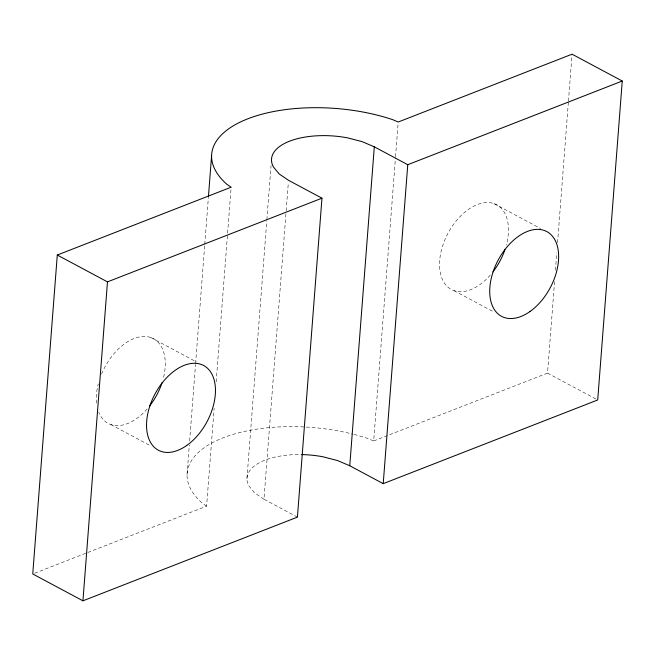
<?xml version="1.0" encoding="UTF-8"?>
<svg xmlns="http://www.w3.org/2000/svg" width="655" height="655" viewBox="0 0 655 655"><rect width="100%" height="100%" fill="white"/><g stroke="black" fill="none" stroke-linecap="round" stroke-linejoin="round"><path stroke-width="0.49" stroke-dasharray="3.27 2.46" d="M187.052 474.531L189.328 444.982M189.639 440.905L195.526 364.483M195.599 363.468L204.696 245.265M204.778 244.249L208.38 197.376M87.852 552.476L206.603 506.143L214.128 408.319M216.166 381.824L227.531 234.081M227.612 233.057L231.141 187.207M246.96 478.51L266.798 220.719M266.872 219.695L271.031 165.69M297.427 517.123L263.965 499.233L286.079 211.884M286.153 210.869L288.356 182.336M354.118 434.445A120.102 55.274 4.4 0 1 368.085 438.58L373.677 440.954L395.473 157.683M395.546 156.66L398.134 123.042M373.677 440.954L547.523 373.121L554.58 281.421M555.44 270.212L556.775 252.887M557.561 242.694L568.376 102.082M568.458 101.058L571.987 55.208M34.649 573.231L86.902 552.845M493.993 203.607L540.596 228.529M454.005 290.656L494.337 312.222M547.523 373.121L595.919 399.001M150.806 337.505L196.516 361.953M110.826 424.555L151.149 446.12M263.965 499.233L254.607 492.871L248.802 485.805A60.047 27.633 4.4 0 1 301.758 454.586M206.603 506.143L202.346 503.253A120.102 55.274 4.4 0 1 217.444 440.209A120.102 55.274 4.4 0 1 353.151 434.2M101.582 373.997A48.036 29.467 -61.9 0 1 146.049 336.523A48.036 29.467 -61.9 0 1 163.12 379.106M147.154 408.957A48.036 29.467 -61.9 0 1 98.758 412.273M96.588 403.161A48.036 29.467 -61.9 0 1 98.258 383.92M490.333 275.059A48.036 29.467 -61.9 0 1 440.283 272.685A48.036 29.467 -61.9 0 1 476.521 204.909A48.036 29.467 -61.9 0 1 506.299 245.199"/><path stroke-width="0.98" d="M622.25 81.032L572.061 54.185L398.215 122.018L392.632 119.644A120.102 55.274 4.4 0 0 247.762 118.825A120.102 55.274 4.4 0 0 226.884 184.317L231.141 187.207L57.288 255.032L32.75 573.968L82.939 600.815L297.427 517.123L321.965 198.187L288.511 180.297L279.145 173.935L273.348 166.869A60.047 27.633 4.4 0 1 347.649 137.877L362.019 141.603L374.308 146.818L407.762 164.716L622.25 81.032L597.712 399.968L383.224 483.652L349.762 465.754L337.481 460.539L323.103 456.813A60.047 27.633 4.4 0 0 301.758 454.586M82.939 600.815L107.477 281.879L321.965 198.187M208.462 196.353L211.598 155.595M349.762 465.754L374.308 146.818M383.224 483.652L407.762 164.716M57.288 255.032L107.477 281.879M162.047 382.684A48.036 29.467 -61.9 0 1 149.749 405.805M504.931 249.686A48.036 29.467 -61.9 0 1 492.928 271.907M529.903 311.584A48.036 29.467 -61.9 0 0 550.765 234.433A48.036 29.467 -61.9 0 0 491.88 275.894A48.036 29.467 -61.9 0 0 529.903 311.584M186.724 445.482A48.036 29.467 -61.9 0 0 207.586 368.331A48.036 29.467 -61.9 0 0 148.701 409.801A48.036 29.467 -61.9 0 0 186.724 445.482"/></g></svg>
